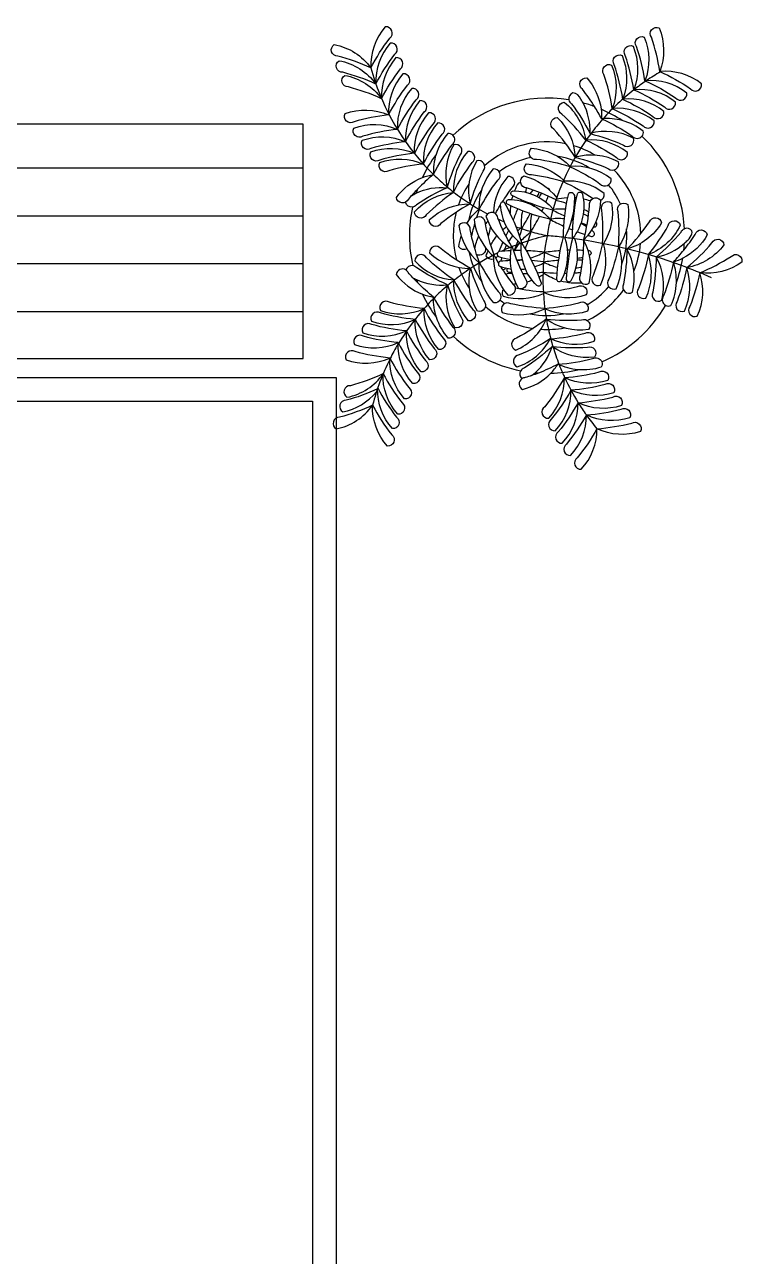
# Model space of a CAD drawing. Header units: millimetres. Extents: x 290.7 to 367.8, y 729.2 to 750.9.
# Drawn here: x 329.959 to 331.462, y 741.009 to 743.584 of the extents above; entities that cross this region are included whole.
import ezdxf

# ---------------------------------------------------------------- set-up
doc = ezdxf.new("R2010")
doc.units = ezdxf.units.MM
for name, color, linetype in [('LAYOUT', 4, 'Continuous'), ('VEGET', 64, 'Continuous'), ('VEGET_I', 62, 'Continuous')]:
    doc.layers.add(name, color=color, linetype=linetype)

# ---------------------------------------------------------------- blocks, each defined once
blk = doc.blocks.new('VASO PLANTA')
at = {"layer": 'VEGET'}
for points in [[(-0.3508, 0.3583, -0.044205), (-0.3757, 0.4276, 0.765812), (-0.4, 0.4349, 0.192696)], [(0.3543, 0.3574, 0.044205), (0.3794, 0.4266, -0.765812), (0.4037, 0.4338, -0.192696)], [(-0.2848, 0.3352, -0.044205), (-0.3097, 0.4045, 0.765812), (-0.334, 0.4117, 0.192696)], [(-0.2524, 0.3218, -0.044205), (-0.2385, 0.3941, 0.765812), (-0.2557, 0.4127, 0.192696)], [(0.2558, 0.3211, 0.044205), (0.2421, 0.3934, -0.765812), (0.2593, 0.412, -0.192696)], [(0.2898, 0.3355, 0.044205), (0.3149, 0.4048, -0.765812), (0.3392, 0.412, -0.192696)], [(0.3205, 0.3472, 0.044205), (0.3456, 0.4164, -0.765812), (0.3699, 0.4236, -0.192696)], [(-0.2204, 0.3042, -0.044205), (-0.2065, 0.3765, 0.765812), (-0.2237, 0.3952, 0.192696)], [(0.2254, 0.3028, 0.044205), (0.2117, 0.3751, -0.765812), (0.2289, 0.3937, -0.192696)], [(-0.196, 0.2867, -0.044205), (-0.1821, 0.359, 0.765812), (-0.1993, 0.3776, 0.192696)], [(-0.172, 0.2685, -0.044205), (-0.1581, 0.3407, 0.765812), (-0.1753, 0.3594, 0.192696)], [(0.1996, 0.286, 0.044205), (0.1859, 0.3584, -0.765812), (0.2031, 0.3769, -0.192696)], [(-0.3508, 0.3583, 0.044205), (-0.4129, 0.3188, -0.765812), (-0.4366, 0.328, -0.192696)], [(-0.2845, 0.3362, 0.044205), (-0.3466, 0.2967, -0.765812), (-0.3702, 0.3059, -0.192696)], [(-0.1496, 0.2495, -0.044205), (-0.1357, 0.3218, 0.765812), (-0.1529, 0.3404, 0.192696)], [(0.1528, 0.2491, 0.044205), (0.1391, 0.3214, -0.765812), (0.1563, 0.34, -0.192696)], [(0.1753, 0.268, 0.044205), (0.1615, 0.3403, -0.765812), (0.1788, 0.3589, -0.192696)], [(0.2898, 0.3355, -0.044205), (0.3519, 0.2959, 0.765812), (0.3755, 0.305, 0.192696)], [(0.3205, 0.3472, -0.044205), (0.3825, 0.3075, 0.765812), (0.4062, 0.3166, 0.192696)], [(0.3543, 0.3574, -0.044205), (0.4163, 0.3177, 0.765812), (0.44, 0.3268, 0.192696)], [(-0.2524, 0.3218, 0.044205), (-0.3146, 0.2823, -0.765812), (-0.3382, 0.2914, -0.192696)], [(0.2558, 0.3211, -0.044205), (0.3178, 0.2814, 0.765812), (0.3415, 0.2905, 0.192696)], [(-0.2204, 0.3042, 0.044205), (-0.2825, 0.2647, -0.765812), (-0.3062, 0.2739, -0.192696)], [(-0.196, 0.2867, 0.044205), (-0.2581, 0.2472, -0.765812), (-0.2818, 0.2563, -0.192696)], [(0.1996, 0.286, -0.044205), (0.2616, 0.2464, 0.765812), (0.2853, 0.2554, 0.192696)], [(0.2254, 0.3028, -0.044205), (0.2874, 0.2631, 0.765812), (0.3111, 0.2722, 0.192696)], [(-0.1496, 0.2495, 0.044205), (-0.2117, 0.21, -0.765812), (-0.2354, 0.2191, -0.192696)], [(0.1528, 0.2491, -0.044205), (0.2148, 0.2094, 0.765812), (0.2385, 0.2185, 0.192696)], [(-0.2956, -0.0431, -0.044205), (-0.3563, -0.0014, 0.765812), (-0.3803, -0.0097, 0.192696)], [(-0.3483, -0.0712, -0.044205), (-0.409, -0.0295, 0.765812), (-0.4329, -0.0378, 0.192696)], [(-0.322, -0.0566, -0.044205), (-0.3827, -0.0149, 0.765812), (-0.4066, -0.0232, 0.192696)], [(-0.374, -0.0884, -0.044205), (-0.4347, -0.0467, 0.765812), (-0.4586, -0.055, 0.192696)], [(-0.2956, -0.0431, 0.044205), (-0.2843, -0.1159, -0.765812), (-0.3021, -0.1339, -0.192696)], [(-0.4029, -0.1104, -0.044205), (-0.4636, -0.0687, 0.765812), (-0.4875, -0.077, 0.192696)], [(-0.3483, -0.0712, 0.044205), (-0.3369, -0.144, -0.765812), (-0.3548, -0.162, -0.192696)], [(-0.374, -0.0884, 0.044205), (-0.3626, -0.1612, -0.765812), (-0.3805, -0.1792, -0.192696)], [(-0.4029, -0.1104, 0.044205), (-0.3916, -0.1831, -0.765812), (-0.4094, -0.2011, -0.192696)], [(0.2663, -0.1467, 0.044205), (0.3379, -0.1295, -0.765812), (0.3573, -0.1457, -0.192696)], [(0.2663, -0.1467, -0.044205), (0.2297, -0.2107, 0.765812), (0.24, -0.2338, 0.192696)], [(0.2861, -0.1687, 0.044205), (0.3577, -0.1514, -0.765812), (0.3771, -0.1677, -0.192696)], [(0.3054, -0.1918, 0.044205), (0.377, -0.1745, -0.765812), (0.3964, -0.1908, -0.192696)], [(0.3054, -0.1918, -0.044205), (0.2689, -0.2557, 0.765812), (0.2791, -0.2789, 0.192696)], [(0.3241, -0.2153, 0.044205), (0.3957, -0.198, -0.765812), (0.4151, -0.2143, -0.192696)], [(0.3241, -0.2153, -0.044205), (0.2876, -0.2792, 0.765812), (0.2978, -0.3024, 0.192696)], [(0.3431, -0.2465, 0.044205), (0.4147, -0.2292, -0.765812), (0.4341, -0.2455, -0.192696)], [(0.3431, -0.2465, -0.044205), (0.3066, -0.3104, 0.765812), (0.3168, -0.3336, 0.192696)], [(-0.0672, -0.3003, -0.044205), (-0.1378, -0.2794, 0.765812), (-0.158, -0.2946, 0.192696)], [(-0.0781, -0.3273, -0.044205), (-0.1486, -0.3063, 0.765812), (-0.1689, -0.3216, 0.192696)], [(-0.0672, -0.3003, 0.044205), (-0.016, -0.3532, -0.765812), (-0.0202, -0.3782, -0.192696)], [(-0.0781, -0.3273, 0.044205), (-0.0449, -0.393, -0.765812), (-0.0563, -0.4156, -0.192696)]]:
    blk.add_lwpolyline(points, format="xyb", close=True, dxfattribs=at)
for points in [[(-0.3169, 0.3478, -0.041958), (-0.3403, 0.4136, 0.765812), (-0.3645, 0.4209, 0.173473), (-0.3226, 0.3499, -0.044205)], [(-0.3149, 0.3473, 0.04372), (-0.3763, 0.3082, -0.765812), (-0.4, 0.3173, -0.188525), (-0.3162, 0.3477, 0.044205)], [(-0.0685, 0.2868, 0.561777), (-0.0781, 0.3071, 0.142414), (-0.1193, 0.2525, -0.044205)], [(-0.0596, 0.2725, 0.362814), (-0.0685, 0.2868, 0.192696)], [(0.0629, 0.2724, -0.38977), (0.073, 0.287, -0.192696)], [(0.1004, 0.2614, 0.017186), (0.0793, 0.2808, -0.765812), (0.0834, 0.3058, -0.142118), (0.1244, 0.2513, 0.044205)], [(-0.1715, 0.268, 0.043736), (-0.233, 0.2289, -0.765812), (-0.2566, 0.2381, -0.190158), (-0.172, 0.2685, 0.044205)], [(0.0867, 0.2743, -0.023028), (0.092, 0.2644, 0.044205)], [(0.1748, 0.2676, -0.043736), (0.2361, 0.2283, 0.765812), (0.2598, 0.2374, 0.190158), (0.1753, 0.268, -0.044205)], [(-0.2079, 0.1888, -0.217014), (-0.2114, 0.1991, -0.101631), (-0.1686, 0.2235, 0.044205)], [(0.2124, 0.1867, 0.231781), (0.2164, 0.1975, 0.103844), (0.1727, 0.2224, -0.044205)], [(-0.2974, 0.0457, 0.561777), (-0.3198, 0.045, 0.142414), (-0.2863, -0.0146, -0.044205)], [(-0.2807, 0.0481, 0.362814), (-0.2974, 0.0457, 0.192696)], [(-0.2857, 0.0109, -0.009373), (-0.291, 0.0256, 0.765812)], [(-0.291, 0.0256, 0.019255), (-0.2851, 0.0182, -0.044205)], [(-0.3214, -0.0562, 0.043736), (-0.3101, -0.1282, -0.765812), (-0.328, -0.1462, -0.190158), (-0.322, -0.0566, 0.044205)], [(-0.2633, -0.1213, -0.217014), (-0.2742, -0.1203, -0.101631), (-0.2794, -0.0714, 0.044205)], [(0.2783, -0.0857, 0.019255), (0.2865, -0.0809, 0.293091), (0.2996, -0.0644, 0.362814), (0.2849, -0.0562, -0.044205)], [(0.2705, -0.1097, 0.026609), (0.307, -0.0845, -0.765812), (0.3307, -0.0936, -0.150529), (0.265, -0.1233, 0.044205)], [(0.2082, -0.2083, 0.217014), (0.2187, -0.2112, 0.101631), (0.2411, -0.1674, -0.044205)], [(0.2857, -0.1682, -0.043736), (0.2494, -0.2314, 0.765812), (0.2597, -0.2546, 0.190158), (0.2861, -0.1687, -0.044205)], [(-0.1459, -0.2557, 0.217014), (-0.1463, -0.2666, 0.101631), (-0.0985, -0.2783, -0.044205)], [(-0.0304, -0.2944, 0.024087), (0.002, -0.3182, -0.765812), (0.001, -0.3436, -0.148112), (-0.0477, -0.292, 0.044205)], [(-0.0164, -0.2956, 0.019679), (-0.0098, -0.3026, 0.099242), (0.0034, -0.3116, 0.051682), (0.0093, -0.3116, 0.352205), (0.0141, -0.2959)]]:
    blk.add_lwpolyline(points, format="xyb", dxfattribs=at)
for centre, radius, start, end in [((-0.4768, -0.1149), 0.4897, 63.1009, 75.0922), ((0.479, -0.1162), 0.4897, 104.7555, 131.7692), ((-0.4768, -0.1149), 0.4897, 58.8729, 62.905), ((-0.4768, -0.1149), 0.4897, 46.6924, 58.6581), ((-0.0926, -0.4892), 0.4897, 114.5353, 121.4728), ((-0.0926, -0.4892), 0.4897, 113.1073, 114.4934), ((-0.0926, -0.4892), 0.4897, 121.5087, 125.073), ((-0.0926, -0.4892), 0.4897, 125.073, 129.3199), ((0.0013, -0.0086), 0.2876, 339.4148, 344.4521), ((-0.0826, -0.4911), 0.4897, 37.6284, 47.9869), ((-0.0826, -0.4911), 0.4897, 34.0282, 37.5925), ((-0.0826, -0.4911), 0.4897, 29.7814, 33.8134), ((-1.0708, 0.089), 1.0765, 335.816, 339.4466)]:
    blk.add_arc(centre, radius, start, end, dxfattribs=at)
at = {"layer": 'VEGET', "color": 251}
for start, end in [(108.2342, 109.707), (77.6308, 102.2169), (69.8303, 71.6135), (114.7863, 126.1966), (53.4154, 64.6385), (136.6656, 168.6318), (174.6491, 176.1219), (181.2012, 192.6115)]:
    blk.add_arc((0.0013, -0.0086), 0.2876, start, end, dxfattribs=at)
at = {"layer": 'VEGET', "color": 252}
for start, end in [(350.4694, 42.7576), (203.0804, 239.2373), (326.4898, 336.4965), (272.5639, 316.0208), (249.7063, 260.1911), (263.6853, 266.4814)]:
    blk.add_arc((0.0013, -0.0086), 0.2876, start, end, dxfattribs=at)
at = {"layer": 'VEGET_I'}
for points in [[(-0.0844, 0.273, -0.008239), (-0.0741, 0.2821, 0.14266), (-0.0685, 0.2868, 0.192696)], [(-0.1256, 0.2295, -0.026571), (-0.0957, 0.2622, 0.765812)], [(-0.0887, 0.2646, 0.136656), (-0.0999, 0.1999, -0.044205)], [(-0.0999, 0.1999, -0.044205), (-0.0642, 0.2643, 0.186519), (-0.0596, 0.2725, 0.192696)], [(-0.0957, 0.2622, -0.009373), (-0.0844, 0.273, 0.765812)], [(-0.0844, 0.273, 0.019255), (-0.0887, 0.2646, -0.044205)], [(0.103, 0.1996, 0.044205), (0.0674, 0.2641, -0.186519), (0.0629, 0.2724, -0.192696)], [(0.092, 0.2644, -0.136656), (0.103, 0.1996, 0.044205)], [(0.1307, 0.2281, 0.026999), (0.1004, 0.2614, -0.765812)], [(-0.1193, 0.2525, 0.048939), (-0.1256, 0.2295, -0.044205)], [(0.1244, 0.2513, -0.049229), (0.1307, 0.2281, 0.044205)], [(-0.1256, 0.2295, 0.044205), (-0.1878, 0.19, -0.47059), (-0.2079, 0.1888, -0.101631)], [(-0.1686, 0.2235, -0.089316), (-0.1256, 0.2295, 0.044205)], [(0.1727, 0.2224, 0.087109), (0.1307, 0.2281, -0.044205)], [(0.1307, 0.2281, -0.044205), (0.1928, 0.1884, 0.45353), (0.2124, 0.1867, 0.192696)], [(-0.0544, 0.1329, -0.043212), (0.015, 0.152, 0.765812), (0.024, 0.1757, 0.189039), (-0.0548, 0.1336, -0.044205)], [(-0.0249, 0.1589, -0.375335), (-0.0211, 0.1758, -0.047205), (0.0015, 0.1709, 0.044205)], [(0.0279, 0.1589, -0.080461), (0.0577, 0.1335, 0.044205)], [(-0.0544, 0.1329, 0.043212), (-0.115, 0.0941, -0.765812), (-0.1387, 0.1033, -0.188559), (-0.0549, 0.1337, 0.044205)], [(-0.038, 0.1025, -0.040373), (0.027, 0.12, 0.765812), (0.036, 0.1437, 0.178223), (-0.0394, 0.1055, -0.044205)], [(-0.0234, 0.12, 0.000464), (-0.0241, 0.1201, -0.582651), (-0.0373, 0.1388, -0.07346)], [(-0.0249, 0.1426, -0.056536), (0.0014, 0.1344, 0.044205)], [(0.0278, 0.1425, 0.016318), (0.0015, 0.1493, -0.765812)], [(0.0572, 0.1327, 0.010847), (0.0402, 0.1387, -0.765812)], [(0.0572, 0.1327, -0.043212), (0.1178, 0.0938, 0.765812), (0.1415, 0.1029, 0.188559), (0.0577, 0.1335, -0.044205)], [(-0.0624, 0.0891, 0.026809), (-0.0993, 0.0639, -0.765812), (-0.1229, 0.073, -0.190001), (-0.0384, 0.1034, 0.044205)], [(-0.0472, 0.1034, -0.367712), (-0.0402, 0.1189, -0.023207), (-0.0295, 0.115, 0.044205)], [(-0.0214, 0.0653, -0.039819), (0.0385, 0.0938, 0.765812), (0.0431, 0.1188, 0.173659), (-0.023, 0.0693, -0.044205)], [(-0.0176, 0.1092, -0.046951), (0.0014, 0.0964, 0.044205)], [(0.0204, 0.1092, 0.011816), (0.0014, 0.1145, -0.765812)], [(0.0262, 0.1199, -0.016225), (0.0324, 0.1149, 0.044205)], [(0.0719, 0.0848, -0.022047), (0.102, 0.0636, 0.765812), (0.1256, 0.0727, 0.171463), (0.05, 0.1032, -0.044205)], [(-0.1506, -0.003, -0.043212), (-0.1404, 0.0683, 0.765812), (-0.1585, 0.086, 0.189039), (-0.1515, -0.0031, -0.044205)], [(-0.1096, 0.0832, 0.310051), (-0.1244, 0.0842, 0.178223), (-0.1195, -0.0002, -0.044205)], [(-0.0778, 0.0642, -0.001358), (-0.0777, 0.0665, 0.23858), (-0.0793, 0.0782, 0.192696)], [(-0.0657, 0.0785, -0.000915), (-0.067, 0.0792, -0.304303), (-0.0691, 0.0849, -0.228818)], [(-0.0502, 0.0683, 0.012353), (-0.0516, 0.0893, 0.702056), (-0.0618, 0.0907, 0.056992), (-0.068, 0.0664, 0.055396)], [(-0.0626, 0.089, -0.000303), (-0.0624, 0.089, -0.055396)], [(-0.0381, 0.1028, 0.011778), (-0.0553, 0.0933, -0.765812)], [(-0.0515, 0.0877, -0.017637), (-0.0439, 0.0861, -0.055396)], [(-0.0298, 0.0673, 0.014432), (-0.0313, 0.0917, 0.702056), (-0.0415, 0.0931, 0.058247), (-0.0477, 0.0684, 0.055396)], [(-0.0399, 0.095, -0.128217), (-0.0451, 0.0991, -0.023207)], [(-0.0117, 0.0838, 0.012832), (-0.0314, 0.0923, -0.213964)], [(-0.0305, 0.082, -0.031165), (-0.0181, 0.0763, -0.055396)], [(-0.0136, 0.0441, 0.053322), (0.0698, 0.079, 0.702056), (0.0669, 0.089, 0.218681), (-0.0144, 0.0465, 0.055396)], [(0.0129, 0.0716, 0.007775), (0.0014, 0.0775, -0.765812)], [(0.0145, 0.0838, -0.020159), (0.0208, 0.0762, 0.044205)], [(0.0479, 0.099, -0.012099), (0.0653, 0.0889, 0.765812)], [(-0.1163, -0.0001, -0.035554), (-0.1081, 0.0586, 0.765812)], [(-0.0212, 0.0648, 0.042968), (-0.0875, 0.0378, -0.765812), (-0.1091, 0.051, -0.187469), (-0.0217, 0.0659, 0.044205)], [(-0.0994, 0.0636, 0.01476), (-0.099, 0.0564, -0.044205)], [(-0.0664, 0.0754, 0.55151), (-0.0748, 0.0714, 0.014416), (-0.0746, 0.0651, 0.055396)], [(-0.0461, 0.0684, -0.002748), (-0.0503, 0.0704, -0.304303)], [(-0.0499, 0.0429, 0.006974), (-0.0499, 0.0547, 0.702056)], [(-0.0486, 0.0552, 0.027174), (-0.0481, 0.0433, 0.055396)], [(-0.0093, 0.0527, -0.0139), (-0.0312, 0.0615, -0.304303)], [(-0.0296, 0.0456, 0.009673), (-0.0296, 0.0621, 0.702056)], [(-0.0296, 0.0592, -0.045164), (-0.0129, 0.0485, -0.055396)], [(-0.0102, 0.0716, -0.032659), (0.0013, 0.063, -0.055396)], [(0.012, 0.0526, -0.018209), (0.0171, 0.0465, -0.055396)], [(0.0339, 0.0614, -0.015304), (0.0578, 0.0524, 0.765812)], [(0.0644, 0.0672, 0.031921), (0.0488, 0.0683, -0.044205)], [(0.0546, -0.0209, -0.053322), (0.0855, 0.064, -0.702056), (0.0956, 0.0616, -0.218681), (0.057, -0.0217, -0.055396)], [(0.085, 0.0627, 0.016253), (0.0773, 0.0649, -0.044205)], [(0.1122, 0.0458, 0.095136), (0.1118, 0.0507, 0.037112), (0.0955, 0.0589, -0.044205)], [(-0.291, 0.0256, -0.008239), (-0.2952, 0.0387, 0.14266), (-0.2974, 0.0457, 0.192696)], [(-0.2302, -0.0179, -0.044205), (-0.275, 0.0406, 0.186519), (-0.2807, 0.0481, 0.192696)], [(-0.0137, 0.0444, -0.054708), (-0.0974, 0.0046, -0.702056), (-0.1029, 0.0133, -0.225817), (-0.014, 0.0451, -0.055396)], [(-0.0951, 0.0343, 0.023461), (-0.0915, 0.0233, -0.044205)], [(-0.0779, 0.0322, -0.006135), (-0.0781, 0.0424, 0.23858)], [(-0.0688, 0.0467, 0.022251), (-0.068, 0.037, 0.055396)], [(-0.0451, 0.0268, 0.071588), (-0.0331, -0.0021, 0.055396)], [(-0.0331, -0.0021, 0.021865), (-0.0299, 0.0349, 0.702056)], [(0.0092, 0.0255, -0.02164), (-0.0256, 0.0373, -0.702056)], [(-0.0092, 0.0455, -0.061935), (0.0092, 0.0255, -0.055396)], [(0.0162, 0.0441, -0.009219), (0.0013, 0.0489, -0.304303)], [(0.0466, 0.0231, 0.085919), (0.0092, 0.0255, 0.055396)], [(0.0163, 0.0444, 0.021253), (0.0478, 0.0266, 0.702056)], [(0.0537, 0.0424, 0.085162), (0.0166, 0.0451, 0.055396)], [(0.0729, 0.0357, 0.003136), (0.0717, 0.0363, 0.055396)], [(0.0743, 0.0452, -0.001443), (0.0765, 0.0442, 0.765812)], [(0.0761, -0.0278, 0.039819), (0.1018, 0.0334, -0.765812), (0.1265, 0.0392, -0.173659), (0.0802, -0.0292, 0.044205)], [(0.0973, 0.0205, 0.021846), (0.0896, 0.0263, 0.055396)], [(0.0924, 0.0358, 0.188259), (0.1018, 0.0342, 0.037112)], [(0.1141, -0.0426, 0.040373), (0.1285, 0.0231, -0.765812), (0.1518, 0.0333, -0.178223), (0.1171, -0.0439, 0.044205)], [(0.1451, -0.0575, 0.043212), (0.161, 0.0127, -0.765812), (0.1842, 0.0228, -0.189039), (0.1459, -0.0579, 0.044205)], [(-0.2677, -0.0296, -0.026571), (-0.2857, 0.0109, 0.765812)], [(-0.2851, 0.0182, 0.136656), (-0.2302, -0.0179, -0.044205)], [(-0.091, -0.0281, -0.065659), (-0.0762, 0.0002, 0.044205)], [(-0.085, 0.0091, 0.020897), (-0.0798, 0.0003, -0.044205)], [(-0.0749, 0.0002, 0.017363), (-0.0771, -0.0287, -0.091156)], [(-0.0755, 0.0002, -0.007355), (-0.0767, 0.0124, 0.23858)], [(-0.0636, 0.018, 0.046881), (-0.0555, -0.0009, 0.055396)], [(-0.053, -0.0011, 0.014868), (-0.0507, 0.0241, 0.702056)], [(0.0092, 0.0255, 0.021874), (0.0415, 0.0072, 0.702056)], [(0.0525, 0.0018, 0.004757), (0.0599, -0.0016, 0.702056)], [(0.0658, 0.0167, 0.005884), (0.0634, 0.0177, 0.055396)], [(0.064, 0.0188, 0.001397), (0.0662, 0.0178, 0.702056)], [(0.09, 0.0019, 0.023932), (0.0815, 0.0081, 0.055396)], [(0.0829, 0.0107, 0.00583), (0.0922, 0.0072, 0.702056)], [(-0.2863, -0.0146, 0.048939), (-0.2677, -0.0296, -0.044205)], [(-0.1506, -0.003, 0.043212), (-0.1394, -0.0741, -0.765812), (-0.1572, -0.0921, -0.188812), (-0.1515, -0.003, 0.044205)], [(-0.1166, -0.0001, 0.043533), (-0.1053, -0.0717, -0.765812), (-0.1232, -0.0897, -0.190001), (-0.1172, -0.0001, 0.044205)], [(-0.0653, -0.0299, -0.070796), (-0.0541, -0.001, -0.055396)], [(-0.0533, -0.0011, -0.018247), (-0.05, -0.0319, -0.702056)], [(-0.0451, -0.0327, -0.075119), (-0.0331, -0.0021, -0.055396)], [(-0.0331, -0.0021, -0.019771), (-0.0296, -0.0355, -0.702056)], [(0.0356, -0.0148, 0.018633), (0.0212, -0.043, 0.702056)], [(0.0363, -0.0449, 0.068831), (0.0356, -0.0148, 0.055396)], [(0.0549, -0.021, 0.016154), (0.0423, -0.0455, 0.702056)], [(0.0564, -0.0471, 0.058916), (0.0556, -0.0212, 0.055396)], [(0.0715, -0.0067, 0.0079), (0.084, -0.0116, 0.702056)], [(0.0962, -0.0152, 0.312991), (0.1004, -0.0106, 0.052452)], [(-0.2794, -0.0714, -0.089316), (-0.2677, -0.0296, 0.044205)], [(-0.2677, -0.0296, 0.044205), (-0.2563, -0.1023, -0.47059), (-0.2633, -0.1213, -0.101631)], [(-0.0981, -0.0807, -0.091774), (-0.0937, -0.0364, 0.044205)], [(-0.0049, -0.0619, 0.050837), (-0.0901, -0.0483, 0.702056), (-0.0929, -0.0582, 0.208079), (-0.0057, -0.0669, 0.055396)], [(-0.0023, -0.042, 0.052104), (-0.0895, -0.0278, 0.702056), (-0.0924, -0.0377, 0.213937), (-0.0028, -0.0457, 0.055396)], [(-0.0775, -0.0446, 0.002726), (-0.0775, -0.0492, -0.091156)], [(-0.0681, -0.0501, -0.005382), (-0.068, -0.0477, -0.055396)], [(-0.0492, -0.0512, -0.000824), (-0.0491, -0.0526, -0.702056)], [(-0.0477, -0.0528, -0.003383), (-0.0477, -0.0513, -0.055396)], [(-0.0288, -0.0513, -0.002951), (-0.0287, -0.0563, -0.702056)], [(-0.0028, -0.0457, 0.126868), (0.0802, -0.067, 0.706395), (0.0893, -0.0547, 0.085319), (0.0864, -0.053, 0.054345), (-0.0023, -0.042)], [(0.0756, -0.0276, -0.013341), (0.0694, -0.049, 0.009168)], [(0.0743, -0.1205, 0.352236), (0.0886, -0.1288, 0.190001), (0.115, -0.0429, -0.044205)], [(0.0803, -0.0509, 0.047452), (0.0767, -0.028, -0.044205)], [(0.1144, -0.0427, -0.043303), (0.0785, -0.1053, 0.765812)], [(-0.077, -0.0655, 0.003527), (-0.0767, -0.0714, -0.132351), (-0.0762, -0.0782, -0.192696)], [(-0.0653, -0.08, -0.026563), (-0.0673, -0.0685, -0.055396)], [(-0.0492, -0.0717, -0.005553), (-0.0495, -0.0812, -0.702056)], [(-0.0448, -0.0827, -0.024989), (-0.0468, -0.0719, -0.055396)], [(-0.0288, -0.0717, -0.007299), (-0.0292, -0.0841, -0.702056)], [(0.0094, -0.0713, 0.010447), (0.0034, -0.088, 0.702056)], [(0.0161, -0.0546, 0.004912), (0.0129, -0.0623, 0.702056)], [(0.0324, -0.0637, 0.007476), (0.0333, -0.0605, 0.055396)], [(0.0353, -0.0612, 0.001673), (0.0342, -0.0639, 0.702056)], [(0.053, -0.0661, 0.002758), (0.0533, -0.0649, 0.055396)], [(0.0635, -0.0662, -0.0009), (0.063, -0.0676, 0.009168)], [(0.0798, -0.0708, 0.007699), (0.0802, -0.067, -0.044205)], [(0.1451, -0.0575, -0.043212), (0.1093, -0.1199, 0.765812), (0.1195, -0.1431, 0.188812), (0.146, -0.0578, -0.044205)], [(0.2849, -0.0562, 0.186519), (0.2769, -0.0612, -0.044205), (0.2142, -0.0998, 0.136656), (0.2783, -0.0857, 0.293091)], [(-0.0157, -0.1244, -0.041957), (-0.0826, -0.1042, 0.765812), (-0.1028, -0.1195, 0.18367), (-0.0161, -0.1264, -0.044205)], [(-0.0299, -0.0942, -0.873192), (-0.0404, -0.097, -0.228818)], [(-0.0085, -0.085, 0.044205), (0.064, -0.0978, -0.765812), (0.0753, -0.1206, -0.192696), (-0.0085, -0.085, 0.044205)], [(0.0015, -0.0939, 0.004581), (-0.0008, -0.1013, 0.702056), (0.0082, -0.1064, 0.014424), (0.0124, -0.1016, 0.055396)], [(0.0196, -0.0915, 0.031025), (0.0263, -0.0796, 0.055396)], [(0.0278, -0.0802, 0.007534), (0.0235, -0.0923, 0.702056)], [(0.0405, -0.0951, 0.027613), (0.0463, -0.0844, 0.055396)], [(0.0559, -0.0855, -0.006227), (0.0517, -0.095, 0.033373), (0.0506, -0.0965, 0.192696)], [(0.0733, -0.0994, 0.030936), (0.0775, -0.0849, -0.044205)], [(-0.0157, -0.1244, 0.041957), (0.0542, -0.1237, -0.765812), (0.0694, -0.144, -0.183954), (-0.016, -0.1264, 0.044205)], [(0.0193, -0.1057, 0.000531), (0.019, -0.1065, 0.702056), (0.028, -0.1116, 0.00358), (0.0291, -0.1104, 0.055396)], [(0.245, -0.1241, -0.044205), (0.2084, -0.1881, 0.47059), (0.2082, -0.2083, 0.101631)], [(0.2411, -0.1674, 0.089316), (0.245, -0.1241, -0.044205)], [(0.245, -0.1241, 0.017575), (0.2705, -0.1097, -0.765812)], [(0.265, -0.1233, -0.040978), (0.245, -0.1241, 0.044205)], [(-0.0229, -0.1575, -0.04223), (-0.0903, -0.1373, 0.765812), (-0.1105, -0.1525, 0.184614), (-0.0234, -0.1594, -0.044205)], [(-0.0555, -0.2723, -0.044205), (-0.1261, -0.2513, 0.47059), (-0.1459, -0.2557, 0.192696)], [(-0.0447, -0.2366, 0.136225), (-0.0164, -0.2956, 0.131385)], [(-0.0447, -0.2366, 0.044205), (0.0072, -0.2888, -0.19627), (0.0141, -0.2959, -0.192696)], [(-0.0985, -0.2783, 0.089316), (-0.0555, -0.2723, -0.044205)], [(-0.0555, -0.2723, 0.020097), (-0.0304, -0.2944, -0.765812)], [(-0.0477, -0.292, -0.043346), (-0.0555, -0.2723, 0.044205)]]:
    blk.add_lwpolyline(points, format="xyb", dxfattribs=at)
for points in [[(-0.09, 0.1868, -0.044205), (-0.0433, 0.2437, 0.765812), (-0.0495, 0.2682, 0.192696)], [(0.093, 0.1865, 0.044205), (0.0465, 0.2435, -0.765812), (0.0527, 0.2681, -0.192696)], [(-0.066, 0.1521, -0.044205), (-0.0248, 0.2132, 0.765812), (-0.0333, 0.237, 0.192696)], [(0.0689, 0.152, 0.044205), (0.0279, 0.2131, -0.765812), (0.0364, 0.237, -0.192696)], [(-0.0999, 0.1999, 0.044205), (-0.1682, 0.1723, -0.765812), (-0.1897, 0.1855, -0.192696)], [(-0.09, 0.1868, 0.044205), (-0.1521, 0.1473, -0.765812), (-0.1758, 0.1564, -0.192696)], [(0.093, 0.1865, -0.044205), (0.1551, 0.1469, 0.765812), (0.1787, 0.156, 0.192696)], [(0.103, 0.1996, -0.044205), (0.1711, 0.1718, 0.765812), (0.1928, 0.185, 0.192696)], [(-0.066, 0.1521, 0.044205), (-0.1342, 0.1245, -0.765812), (-0.1558, 0.1378, -0.192696)], [(0.0689, 0.152, -0.044205), (0.1371, 0.1242, 0.765812), (0.1587, 0.1374, 0.192696)], [(-0.2143, -0.0141, -0.044205), (-0.2477, 0.0515, 0.765812), (-0.2727, 0.0557, 0.192696)], [(-0.1729, -0.0059, -0.044205), (-0.2124, 0.0563, 0.765812), (-0.2377, 0.058, 0.192696)], [(0.0356, -0.0148, -0.055396), (0.0674, 0.0735, -0.702056), (0.0775, 0.0712, -0.228818)], [(-0.2302, -0.0179, 0.044205), (-0.2322, -0.0915, -0.765812), (-0.2531, -0.106, -0.192696)], [(-0.2143, -0.0141, 0.044205), (-0.203, -0.0868, -0.765812), (-0.2208, -0.1048, -0.192696)], [(-0.1729, -0.0059, 0.044205), (-0.1749, -0.0795, -0.765812), (-0.1957, -0.094, -0.192696)], [(0.1649, -0.0682, 0.044205), (0.224, -0.0242, -0.765812), (0.2482, -0.0316, -0.192696)], [(0.2007, -0.0906, 0.044205), (0.2553, -0.0412, -0.765812), (0.2801, -0.0463, -0.192696)], [(-0.0085, -0.085, -0.044205), (-0.0817, -0.0771, 0.765812), (-0.0988, -0.0958, 0.192696)], [(-0.0049, -0.0619, -0.055396), (0.0883, -0.0727, -0.702056), (0.0883, -0.083, -0.228818)], [(0.1649, -0.0682, -0.044205), (0.1406, -0.1377, 0.765812), (0.1548, -0.1586, 0.192696)], [(0.2007, -0.0906, -0.044205), (0.1641, -0.1545, 0.765812), (0.1744, -0.1777, 0.192696)], [(0.2142, -0.0998, -0.044205), (0.1898, -0.1693, 0.765812), (0.2041, -0.1903, 0.192696)], [(-0.0277, -0.1755, -0.044205), (-0.1009, -0.1676, 0.765812), (-0.118, -0.1863, 0.192696)], [(-0.0277, -0.1755, 0.044205), (0.0287, -0.2229, -0.765812), (0.027, -0.2482, -0.192696)], [(-0.023, -0.1577, 0.044205), (0.0506, -0.1573, -0.765812), (0.0658, -0.1776, -0.192696)], [(-0.0396, -0.2201, -0.044205), (-0.1102, -0.1991, 0.765812), (-0.1304, -0.2144, 0.192696)], [(-0.0447, -0.2366, -0.044205), (-0.1179, -0.2287, 0.765812), (-0.1351, -0.2474, 0.192696)], [(-0.0396, -0.2201, 0.044205), (0.0209, -0.262, -0.765812), (0.0217, -0.2873, -0.192696)]]:
    blk.add_lwpolyline(points, format="xyb", close=True, dxfattribs=at)
for centre, radius, start, end in [((-0.4768, -0.1149), 0.4897, 44.6994, 46.6924), ((0.479, -0.1162), 0.4897, 131.7692, 135.3317), ((-0.4768, -0.1149), 0.4897, 40.0653, 44.5161), ((0.479, -0.1162), 0.4897, 135.3317, 139.7824), ((-0.4768, -0.1149), 0.4897, 38.0316, 39.9316), ((-0.4768, -0.1149), 0.4897, 33.055, 37.9709), ((0.479, -0.1162), 0.4897, 141.8768, 146.7928), ((0.479, -0.1162), 0.4897, 139.9161, 141.8162), ((-0.4768, -0.1149), 0.4897, 25.4706, 33.0329), ((0.479, -0.1162), 0.4897, 146.8148, 151.7874), ((-0.4768, -0.1149), 0.4897, 12.5407, 24.4388), ((0.479, -0.1162), 0.4897, 154.7228, 156.278), ((0.479, -0.1162), 0.4897, 159.4295, 163.1754), ((-0.0926, -0.4892), 0.4897, 78.9556, 99.4478), ((0.479, -0.1162), 0.4897, 163.2567, 167.307), ((-0.0926, -0.4892), 0.4897, 106.4802, 110.9309), ((-0.0926, -0.4892), 0.4897, 104.4465, 106.3465), ((-0.0926, -0.4892), 0.4897, 99.4698, 104.3858), ((-1.0708, 0.089), 1.0765, 353.0137, 354.8012), ((-0.0826, -0.4911), 0.4897, 76.0953, 80.1456), ((-0.0826, -0.4911), 0.4897, 52.7547, 76.014), ((-0.0926, -0.4892), 0.4897, 111.1143, 113.1073), ((-1.0708, 0.089), 1.0765, 351.9444, 352.8151), ((-1.0708, 0.089), 1.0765, 339.4466, 351.9444), ((-0.0826, -0.4911), 0.4897, 48.1703, 52.621)]:
    blk.add_arc(centre, radius, start, end, dxfattribs=at)
at = {"layer": 'VEGET_I', "color": 253}
for radius, start, end in [(0.1961, 75.2084, 104.6393), (0.1961, 109.3908, 123.9064), (0.1669, 101.0018, 125.0642), (0.1669, 54.7836, 78.846), (0.1961, 55.9413, 70.4569), (0.1961, 138.5722, 171.0542), (0.1961, 348.047, 41.2755), (0.1669, 143.4225, 147.7995), (0.1669, 11.3017, 36.4252), (0.1669, 167.4166, 191.4791), (0.1961, 175.8057, 190.3213), (0.1669, 327.6222, 351.6846), (0.1961, 328.7799, 343.2955), (0.1961, 204.9871, 234.2697), (0.1669, 209.8374, 230.1587), (0.1961, 270.9845, 314.1141), (0.1669, 292.9877, 309.2638), (0.1669, 248.9366, 274.5396), (0.1961, 247.5154, 264.9768)]:
    blk.add_arc((0.0013, -0.0086), radius, start, end, dxfattribs=at)

msp = doc.modelspace()

# ---------------------------------------------------------------- hatches: boundary and pattern name
at = {"layer": 'LAYOUT'}
h = msp.add_hatch(dxfattribs=at)
h.set_pattern_fill('_USER', color=33, scale=0.1, angle=180, style=0, pattern_type=0)
h.set_pattern_definition([(180, (33.70827, -0.01526), (-1e-17, -0.1), [])])
h.paths.add_polyline_path([(330.5417, 742.8864), (330.5417, 743.3764), (329.2217, 743.3764), (329.2217, 742.8864)])

# ---------------------------------------------------------------- linework, layer by layer
at = {"color": 6}
for p, q in [((326.3107, 742.8467), (330.6107, 742.8467)), ((330.6107, 742.8467), (330.6107, 738.4336)), ((326.3107, 742.7967), (330.5607, 742.7967)), ((330.5607, 742.7967), (330.5607, 738.4336))]:
    msp.add_line(p, q, dxfattribs=at)
at = {"layer": 'LAYOUT', "color": 37}
msp.add_lwpolyline([(329.2217, 742.8864), (330.5417, 742.8864), (330.5417, 743.3764), (329.2217, 743.3764)], close=True, dxfattribs=at)

# ---------------------------------------------------------------- block references
at = {"layer": 'LAYOUT', "rotation": 90.35671002888}
msp.add_blockref('VASO PLANTA', (331.0427, 743.1416), dxfattribs=at)

doc.saveas('drawing.dxf')
